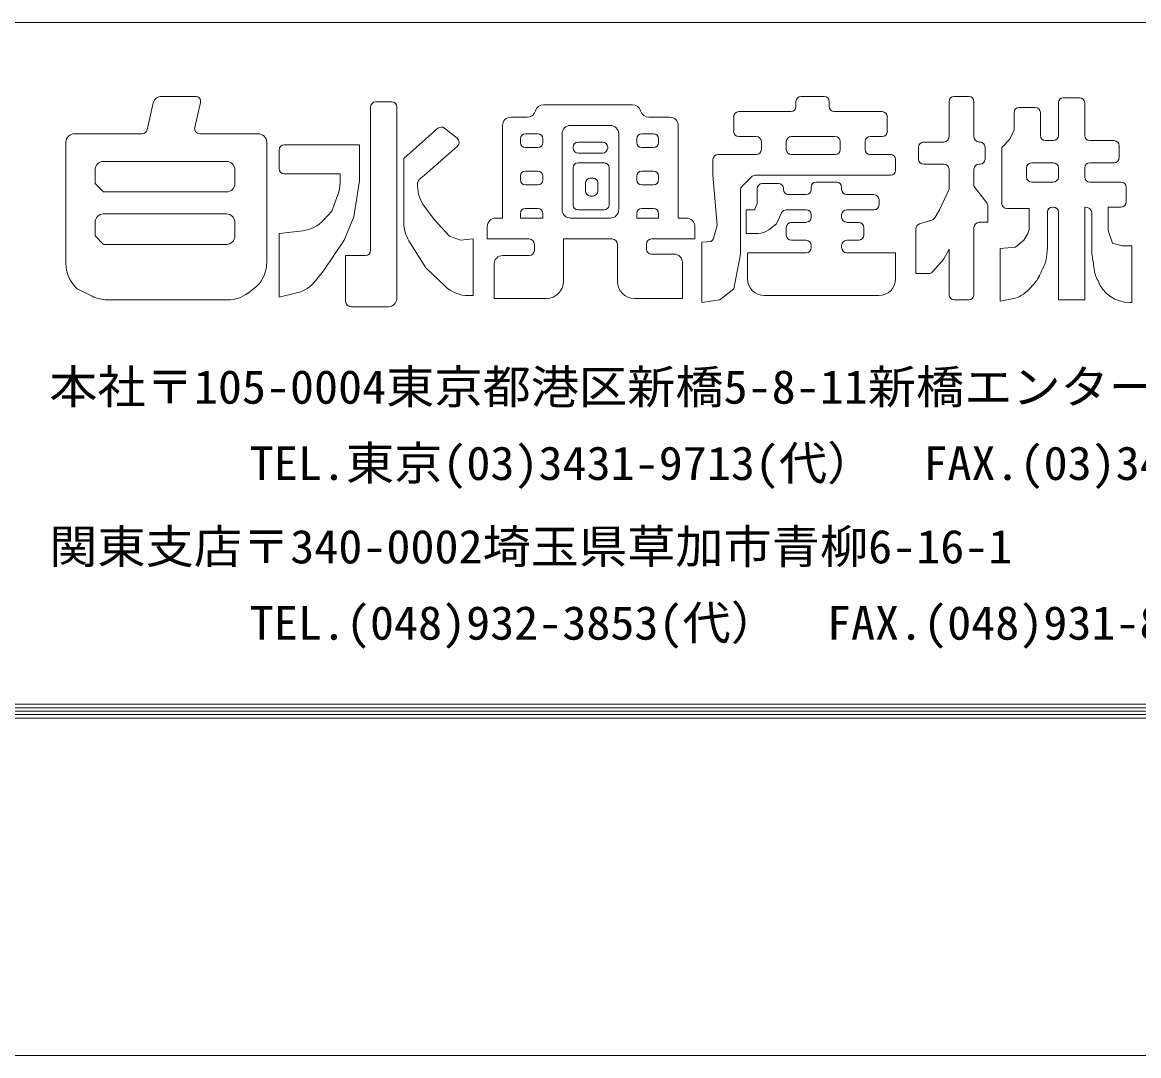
# Model space of a CAD drawing. Units: millimetres, scale not verified. Extents: x -3580 to 3580, y -1188 to 1188.
# Drawn here: x 878.9 to 1073.4, y -1188 to -1008 of the extents above; entities that cross this region are included whole.
import ezdxf
from ezdxf.enums import TextEntityAlignment as Align

# ---------------------------------------------------------------- set-up
doc = ezdxf.new("R2010")
doc.units = ezdxf.units.MM
doc.header["$LTSCALE"] = 20
for name, color, linetype, lineweight in [('0-0_0', 7, 'Continuous', 18), ('0-1_DEFPOINTS', 7, 'Continuous', 18), ('0-4_WAKU', 7, 'Continuous', 18)]:
    doc.layers.add(name, color=color, linetype=linetype, lineweight=lineweight)
doc.styles.add('ＭＳ ゴシック', font='')
doc.styles.get('ＭＳ ゴシック').set_extended_font_data('MS Gothic')

msp = doc.modelspace()

# ---------------------------------------------------------------- linework, layer by layer
at = {"layer": '0-0_0'}
for p, q in [((909.07, -1020.89), (903.16, -1020.89)), ((1018.61, -1020.9), (1014.6, -1020.9)), ((1043.84, -1020.89), (1041.28, -1020.89)), ((1063.14, -1021.13), (1060.33, -1021.13)), ((901.71, -1022.05), (900.65, -1026.71)), ((908.94, -1026.32), (909.93, -1021.98)), ((939.58, -1022.75), (939.58, -1047.73)), ((943.27, -1021.86), (940.46, -1021.86)), ((944.16, -1049.04), (944.16, -1022.75)), ((985.21, -1022.35), (969.73, -1022.35)), ((1013.71, -1021.79), (1013.71, -1022.66)), ((1019.5, -1022.66), (1019.5, -1021.79)), ((1040.39, -1021.78), (1040.39, -1027.96)), ((1044.73, -1027.96), (1044.73, -1021.78)), ((1055.42, -1022.82), (1052.61, -1022.82)), ((1059.45, -1022.02), (1059.45, -1027.72)), ((1064.03, -1027.72), (1064.03, -1022.02)), ((966.88, -1024.52), (964.05, -1024.52)), ((991.73, -1024.52), (988.07, -1024.52)), ((1002.86, -1024.44), (1002.86, -1027)), ((1012.82, -1023.55), (1003.74, -1023.55)), ((1028.75, -1023.55), (1020.39, -1023.55)), ((1029.63, -1027), (1029.63, -1024.44)), ((1051.73, -1023.71), (1051.73, -1026.74)), ((1056.31, -1027.72), (1056.31, -1023.71)), ((945.37, -1031.74), (951.32, -1026.45)), ((952.46, -1026.42), (954.68, -1028.19)), ((962.57, -1026), (962.57, -1042.11)), ((974.42, -1025.96), (981.35, -1025.96)), ((993.21, -1042.11), (993.21, -1026)), ((886.5, -1028.88), (886.5, -1050.02)), ((899.79, -1027.4), (887.98, -1027.4)), ((920, -1027.4), (909.81, -1027.4)), ((921.48, -1049.78), (921.48, -1028.88)), ((965.7, -1028.3), (965.7, -1028.93)), ((968.73, -1027.41), (966.59, -1027.41)), ((969.62, -1028.93), (969.62, -1028.3)), ((972.94, -1040.63), (972.94, -1027.44)), ((980.01, -1028.85), (975.76, -1028.85)), ((982.83, -1027.44), (982.83, -1040.63)), ((985.97, -1028.3), (985.97, -1028.93)), ((988.88, -1027.41), (986.86, -1027.41)), ((989.77, -1028.93), (989.77, -1028.3)), ((1003.74, -1027.89), (1006.79, -1027.89)), ((1007.68, -1028.78), (1007.68, -1030.14)), ((1012.02, -1030.14), (1012.02, -1028.78)), ((1012.91, -1027.89), (1020.54, -1027.89)), ((1021.43, -1028.78), (1021.43, -1030.14)), ((1025.77, -1030.14), (1025.77, -1028.78)), ((1026.66, -1027.89), (1028.75, -1027.89)), ((1039.5, -1028.85), (1035.97, -1028.85)), ((1045.77, -1028.85), (1045.62, -1028.85)), ((1058.56, -1028.61), (1057.2, -1028.61)), ((1069.17, -1028.61), (1064.92, -1028.61)), ((923.65, -1030.22), (923.65, -1033.51)), ((937.65, -1029.33), (924.54, -1029.33)), ((937.65, -1034.39), (937.65, -1029.33)), ((954.71, -1029.55), (948.99, -1034.63)), ((966.59, -1029.82), (968.73, -1029.82)), ((974.87, -1029.74), (974.87, -1029.89)), ((975.76, -1030.78), (980.01, -1030.78)), ((980.9, -1029.89), (980.9, -1029.74)), ((986.86, -1029.82), (988.88, -1029.82)), ((1006.79, -1031.02), (1000.13, -1031.02)), ((1020.54, -1031.02), (1012.91, -1031.02)), ((1030.19, -1031.02), (1026.66, -1031.02)), ((1035.08, -1029.73), (1035.08, -1031.82)), ((1046.66, -1031.82), (1046.66, -1029.73)), ((1049.56, -1029.81), (1049.56, -1039.53)), ((1070.06, -1031.57), (1070.06, -1029.49)), ((914.46, -1032.22), (893.05, -1032.22)), ((945.37, -1042.92), (945.37, -1031.74)), ((980.26, -1032.47), (975.76, -1032.47)), ((999.24, -1031.91), (999.24, -1034.64)), ((1031.08, -1033.75), (1031.08, -1031.91)), ((1035.97, -1032.7), (1039.5, -1032.7)), ((1045.62, -1032.7), (1045.77, -1032.7)), ((1054.79, -1032.46), (1058.56, -1032.46)), ((1064.92, -1032.46), (1069.17, -1032.46)), ((915.94, -1036.05), (915.94, -1033.7)), ((924.54, -1034.39), (934.27, -1034.39)), ((934.27, -1035.97), (934.27, -1034.39)), ((948.99, -1034.63), (948.11, -1035.33)), ((965.7, -1034.8), (965.7, -1035.44)), ((968.73, -1033.92), (966.59, -1033.92)), ((969.62, -1035.44), (969.62, -1034.8)), ((974.87, -1033.36), (974.87, -1039.78)), ((981.14, -1039.78), (981.14, -1033.36)), ((985.97, -1034.8), (985.97, -1035.44)), ((988.88, -1033.92), (986.86, -1033.92)), ((989.77, -1035.44), (989.77, -1034.8)), ((1005.97, -1034.9), (1004.32, -1036.55)), ((1030.19, -1034.64), (1006.6, -1034.64)), ((1040.39, -1033.59), (1040.39, -1037.04)), ((1044.73, -1036.56), (1044.73, -1033.59)), ((1053.9, -1034.95), (1053.9, -1033.35)), ((1059.45, -1033.35), (1059.45, -1034.95)), ((1064.03, -1034.95), (1064.03, -1033.35)), ((947.78, -1036.03), (947.78, -1036.52)), ((966.59, -1036.33), (968.73, -1036.33)), ((977.04, -1036.01), (977.04, -1037.37)), ((978.33, -1035.12), (977.93, -1035.12)), ((979.21, -1037.37), (979.21, -1036.01)), ((986.86, -1036.33), (988.88, -1036.33)), ((1010.65, -1036.09), (1007.84, -1036.09)), ((1016.37, -1036.73), (1016.37, -1037.13)), ((1020.78, -1035.85), (1017.25, -1035.85)), ((1021.67, -1037.13), (1021.67, -1036.73)), ((1044.73, -1036.56), (1046.96, -1039.45)), ((1058.56, -1035.84), (1054.79, -1035.84)), ((1070.38, -1035.84), (1064.92, -1035.84)), ((1071.27, -1039.29), (1071.27, -1036.73)), ((893.05, -1037.53), (914.46, -1037.53)), ((977.93, -1038.26), (978.33, -1038.26)), ((1006.96, -1036.97), (1006.96, -1039.7)), ((1011.54, -1037.13), (1011.54, -1036.97)), ((1015.48, -1038.01), (1012.43, -1038.01)), ((1027.3, -1038.01), (1022.56, -1038.01)), ((1038.7, -1040.66), (1040.39, -1037.04)), ((948.96, -1040.07), (950.67, -1042.35)), ((968.73, -1040.43), (966.59, -1040.43)), ((975.76, -1040.67), (980.26, -1040.67)), ((988.88, -1040.43), (986.86, -1040.43)), ((1012.02, -1040.67), (1015.48, -1040.67)), ((1022.56, -1040.67), (1027.3, -1040.67)), ((1028.19, -1039.78), (1028.19, -1038.9)), ((1037.91, -1042.04), (1038.7, -1040.66)), ((1050.44, -1040.42), (1054.38, -1040.42)), ((1054.38, -1040.42), (1054.38, -1044.11)), ((1058.4, -1040.18), (1058.56, -1040.18)), ((1064.03, -1040.18), (1064.11, -1040.18)), ((1064.03, -1056.33), (1064.03, -1040.18)), ((1068.13, -1044.27), (1068.13, -1040.18)), ((1068.13, -1040.18), (1070.38, -1040.18)), ((914.46, -1041.38), (893.05, -1041.38)), ((962.57, -1042.11), (961.39, -1042.11)), ((965.7, -1041.31), (965.7, -1042.11)), ((969.62, -1042.11), (965.7, -1042.11)), ((969.62, -1042.11), (969.62, -1041.31)), ((981.35, -1042.11), (974.42, -1042.11)), ((985.97, -1041.31), (985.97, -1042.11)), ((989.77, -1042.11), (985.97, -1042.11)), ((989.77, -1042.11), (989.77, -1041.31)), ((994.62, -1042.11), (993.21, -1042.11)), ((1010.33, -1043.08), (1011.21, -1041.18)), ((1016.37, -1041.55), (1016.37, -1041.95)), ((1021.67, -1041.95), (1021.67, -1041.55)), ((1035.23, -1043.12), (1037.4, -1042.45)), ((1057.52, -1047.47), (1057.52, -1041.06)), ((1059.45, -1041.06), (1059.45, -1056.33)), ((1065.29, -1041.06), (1065.29, -1048.38)), ((915.94, -1045.21), (915.94, -1042.86)), ((959.91, -1043.59), (959.91, -1045.73)), ((996.1, -1045.73), (996.1, -1043.59)), ((1008.96, -1044.14), (1010.33, -1043.08)), ((1012.02, -1043.72), (1012.02, -1045.08)), ((1015.48, -1042.84), (1012.91, -1042.84)), ((1024.64, -1042.84), (1022.56, -1042.84)), ((1025.53, -1045.08), (1025.53, -1043.72)), ((1034.6, -1051.75), (1034.6, -1043.97)), ((1044.73, -1055.44), (1044.73, -1043.72)), ((1068.13, -1044.27), (1068.86, -1046.44)), ((949.23, -1050.79), (946.27, -1046.06)), ((957.43, -1045.72), (957.43, -1055.61)), ((959.91, -1045.73), (967.23, -1045.73)), ((968.12, -1046.62), (968.12, -1047.73)), ((973.18, -1053.13), (973.18, -1045.73)), ((973.18, -1045.73), (981.7, -1045.73)), ((982.59, -1046.62), (982.59, -1053.13)), ((987.66, -1047.49), (987.66, -1046.62)), ((988.55, -1045.73), (996.1, -1045.73)), ((1005.03, -1044.76), (1007.15, -1044.76)), ((1012.91, -1045.97), (1015.48, -1045.97)), ((1022.56, -1045.97), (1024.64, -1045.97)), ((1068.86, -1046.44), (1070.54, -1046.93)), ((893.05, -1046.69), (914.46, -1046.69)), ((992.45, -1048.38), (988.55, -1048.38)), ((1005.27, -1048.14), (1005.27, -1052.65)), ((1015.48, -1048.14), (1005.27, -1048.14)), ((1016.37, -1046.86), (1016.37, -1047.25)), ((1021.67, -1047.25), (1021.67, -1046.86)), ((1031.08, -1048.14), (1022.56, -1048.14)), ((1031.08, -1052.65), (1031.08, -1048.14)), ((1039.42, -1049.34), (1040.39, -1047.53)), ((1040.39, -1047.53), (1040.39, -1055.44)), ((1049.31, -1056.57), (1049.31, -1047.41)), ((1070.54, -1046.93), (1072.23, -1046.93)), ((1072.23, -1046.93), (1072.23, -1056.81)), ((944.16, -1056.06), (944.16, -1048.62)), ((961.12, -1050.1), (961.12, -1056.09)), ((967.23, -1048.62), (962.6, -1048.62)), ((993.93, -1056.09), (993.93, -1049.86)), ((1037.52, -1051.45), (1039.42, -1049.34)), ((952.58, -1053.98), (949.23, -1050.79)), ((1034.6, -1051.75), (1036.86, -1051.75)), ((893.69, -1056.33), (914.69, -1056.33)), ((923.65, -1055.85), (926.71, -1055.12)), ((957.43, -1055.61), (956.66, -1055.61)), ((961.12, -1056.09), (970.22, -1056.09)), ((985.55, -1056.09), (993.93, -1056.09)), ((1008.23, -1055.61), (1028.12, -1055.61)), ((1041.28, -1056.33), (1043.84, -1056.33)), ((1049.31, -1056.57), (1051.93, -1056.06)), ((1059.45, -1056.33), (1064.03, -1056.33)), ((936.12, -1057.54), (942.68, -1057.54)), ((1072.23, -1056.81), (1071.88, -1056.81))]:
    msp.add_line(p, q, dxfattribs=at)
for points in [[(1049.56, -1029.81), (1051, -1028.36), (1051.73, -1026.74)], [(891.57, -1033.7), (891.57, -1036.05), (893.05, -1037.53)], [(930, -1053.02), (931.37, -1051.27), (934.99, -1045.96), (936.68, -1041.87), (937.65, -1035.6), (937.65, -1034.39)], [(999.33, -1045.63), (999.96, -1043.32), (999.24, -1034.64)], [(931.42, -1042.42), (932.82, -1040.9), (933.89, -1038.05)], [(1004.06, -1037.18), (1004.06, -1048.38), (1002.86, -1054.41), (1000.44, -1056.34), (997.31, -1056.78)], [(1005.03, -1044.76), (1005.03, -1040.67), (1006.47, -1040.67), (1006.96, -1039.58)], [(1047.14, -1040), (1047.14, -1042.83), (1045.62, -1042.83)], [(950.67, -1042.35), (953.33, -1045.24), (955.26, -1045.96), (957.43, -1045.72)], [(891.57, -1042.86), (891.57, -1045.21), (893.05, -1046.69)], [(923.65, -1055.85), (923.65, -1044.76), (927.75, -1044.29)], [(1049.31, -1047.41), (1051.97, -1047.17), (1053.42, -1045.96), (1054.14, -1044.76), (1054.38, -1044.11)], [(997.31, -1056.78), (997.31, -1046.29), (998.94, -1046.15)], [(938.69, -1048.62), (935.23, -1048.62), (935.23, -1056.65)], [(888.24, -1054.21), (888.43, -1054.4), (891.04, -1055.71)], [(918.24, -1055.15), (919.55, -1054.16), (919.75, -1053.97)]]:
    msp.add_lwpolyline(points, dxfattribs=at)
for centre, radius, start, end in [((903.16, -1022.37), 1.48, 90, 167.1894), ((909.07, -1021.78), 0.888, 347.1895, 90), ((1014.6, -1021.79), 0.888, 90, 180), ((1018.61, -1021.79), 0.888, 0, 90), ((1041.28, -1021.78), 0.888, 90, 180), ((1043.84, -1021.78), 0.888, 0, 90), ((1060.33, -1022.02), 0.888, 90, 180), ((1063.14, -1022.02), 0.888, 0, 90), ((940.46, -1022.75), 0.888, 90, 180), ((943.27, -1022.75), 0.888, 0, 90), ((969.73, -1023.83), 1.48, 90, 164.5119), ((985.21, -1023.83), 1.48, 15.4881, 90), ((1012.82, -1022.66), 0.888, 270, 0), ((1020.39, -1022.66), 0.888, 180, 270), ((1052.61, -1023.71), 0.888, 90, 180), ((1055.42, -1023.71), 0.888, 0, 90), ((964.05, -1026), 1.48, 90, 180), ((966.88, -1023.04), 1.48, 270, 344.5119), ((988.07, -1023.04), 1.48, 195.4881, 270), ((991.73, -1026), 1.48, 0, 90), ((1003.74, -1024.44), 0.888, 90, 180), ((1028.75, -1024.44), 0.888, 0, 90), ((899.79, -1026.51), 0.888, 270, 347.1895), ((909.81, -1026.51), 0.888, 167.1894, 270), ((951.91, -1027.12), 0.888, 51.3609, 131.6125), ((974.42, -1027.44), 1.48, 90, 180), ((981.35, -1027.44), 1.48, 0, 90), ((1003.74, -1027), 0.888, 180, 270), ((1028.75, -1027), 0.888, 270, 0), ((887.98, -1028.88), 1.48, 90, 180), ((920, -1028.88), 1.48, 0, 90), ((954.12, -1028.89), 0.888, 311.6125, 51.3609), ((966.59, -1028.3), 0.888, 90, 180), ((966.59, -1028.93), 0.888, 180, 270), ((968.73, -1028.3), 0.888, 0, 90), ((968.73, -1028.93), 0.888, 270, 0), ((975.76, -1029.74), 0.888, 90, 180), ((980.01, -1029.74), 0.888, 0, 90), ((986.86, -1028.3), 0.888, 90, 180), ((986.86, -1028.93), 0.888, 180, 270), ((988.88, -1028.3), 0.888, 0, 90), ((988.88, -1028.93), 0.888, 270, 0), ((1006.79, -1028.78), 0.888, 0, 90), ((1012.91, -1028.78), 0.888, 90, 180), ((1020.54, -1028.78), 0.888, 0, 90), ((1026.66, -1028.78), 0.888, 90, 180), ((1035.97, -1029.73), 0.888, 90, 180), ((1039.5, -1027.96), 0.888, 270, 0), ((1045.62, -1027.96), 0.888, 180, 270), ((1045.77, -1029.73), 0.888, 0, 90), ((1057.2, -1027.72), 0.888, 180, 270), ((1058.56, -1027.72), 0.888, 270, 0), ((1064.92, -1027.72), 0.888, 180, 270), ((1069.17, -1029.49), 0.888, 0, 90), ((924.54, -1030.22), 0.888, 90, 180), ((975.76, -1029.89), 0.888, 180, 270), ((980.01, -1029.89), 0.888, 270, 0), ((1000.13, -1031.91), 0.888, 90, 180), ((1006.79, -1030.14), 0.888, 270, 0), ((1012.91, -1030.14), 0.888, 180, 270), ((1020.54, -1030.14), 0.888, 270, 0), ((1026.66, -1030.14), 0.888, 180, 270), ((1030.19, -1031.91), 0.888, 0, 90), ((893.05, -1033.7), 1.48, 90, 180), ((914.46, -1033.7), 1.48, 0, 90), ((975.76, -1033.36), 0.888, 90, 180), ((980.26, -1033.36), 0.888, 0, 90), ((1035.97, -1031.82), 0.888, 180, 270), ((1039.5, -1033.59), 0.888, 0, 90), ((1045.62, -1033.59), 0.888, 90, 180), ((1045.77, -1031.82), 0.888, 270, 0), ((1054.79, -1033.35), 0.888, 90, 180), ((1058.56, -1033.35), 0.888, 0, 90), ((1064.92, -1033.35), 0.888, 90, 180), ((1069.17, -1031.57), 0.888, 270, 0), ((924.54, -1033.51), 0.888, 180, 270), ((966.59, -1034.8), 0.888, 90, 180), ((968.73, -1034.8), 0.888, 0, 90), ((986.86, -1034.8), 0.888, 90, 180), ((988.88, -1034.8), 0.888, 0, 90), ((1006.6, -1035.53), 0.888, 90, 134.9788), ((1030.19, -1033.75), 0.888, 270, 0), ((1054.79, -1034.95), 0.888, 180, 270), ((1058.56, -1034.95), 0.888, 270, 0), ((1064.92, -1034.95), 0.888, 180, 270), ((914.46, -1036.05), 1.48, 270, 360), ((928.35, -1035.97), 5.92, 339.43, 360), ((948.67, -1036.03), 0.888, 128.6391, 180), ((953.7, -1036.52), 5.92, 180, 216.8903), ((966.59, -1035.44), 0.888, 180, 270), ((968.73, -1035.44), 0.888, 270, 0), ((977.93, -1036.01), 0.888, 90, 180), ((978.33, -1036.01), 0.888, 0, 90), ((986.86, -1035.44), 0.888, 180, 270), ((988.88, -1035.44), 0.888, 270, 0), ((1004.95, -1037.18), 0.888, 134.9788, 180), ((1007.84, -1036.97), 0.888, 90, 180), ((1010.65, -1036.97), 0.888, 0, 90), ((1017.25, -1036.73), 0.888, 90, 180), ((1020.78, -1036.73), 0.888, 0, 90), ((1070.38, -1036.73), 0.888, 0, 90), ((977.93, -1037.37), 0.888, 180, 270), ((978.33, -1037.37), 0.888, 270, 0), ((1012.43, -1037.13), 0.888, 180, 270), ((1015.48, -1037.13), 0.888, 270, 0), ((1022.56, -1037.13), 0.888, 180, 270), ((1027.3, -1038.9), 0.888, 0, 90), ((966.59, -1041.31), 0.888, 90, 180), ((968.73, -1041.31), 0.888, 0, 90), ((974.42, -1040.63), 1.48, 180, 270), ((975.76, -1039.78), 0.888, 180, 270), ((980.26, -1039.78), 0.888, 270, 0), ((981.35, -1040.63), 1.48, 270, 0), ((986.86, -1041.31), 0.888, 90, 180), ((988.88, -1041.31), 0.888, 0, 90), ((1012.02, -1041.55), 0.888, 90, 155.2087), ((1015.48, -1041.55), 0.888, 0, 90), ((1022.56, -1041.55), 0.888, 90, 180), ((1027.3, -1039.78), 0.888, 270, 0), ((1046.26, -1040), 0.888, 0, 37.5891), ((1050.44, -1039.53), 0.888, 180, 270), ((1058.4, -1041.06), 0.888, 90, 180), ((1058.56, -1041.06), 0.888, 0, 90), ((1064.15, -1041.36), 1.18, 14.3998, 91.8604), ((1070.38, -1039.29), 0.888, 270, 0), ((893.05, -1042.86), 1.48, 90, 180), ((914.46, -1042.86), 1.48, 0, 90), ((927.07, -1038.41), 5.92, 276.5771, 317.2695), ((961.39, -1043.59), 1.48, 90, 180), ((994.62, -1043.59), 1.48, 0, 90), ((1015.48, -1041.95), 0.888, 270, 0), ((1022.56, -1041.95), 0.888, 180, 270), ((1037.14, -1041.6), 0.888, 287.0908, 330.2368), ((951.29, -1042.92), 5.92, 180, 212.0245), ((1007.15, -1041.8), 2.96, 270, 307.8544), ((1012.91, -1043.72), 0.888, 90, 180), ((1024.64, -1043.72), 0.888, 0, 90), ((1035.49, -1043.97), 0.888, 107.0908, 180), ((1045.62, -1043.72), 0.888, 90, 180), ((914.46, -1045.21), 1.48, 270, 360), ((967.23, -1046.62), 0.888, 0, 90), ((981.7, -1046.62), 0.888, 0, 90), ((988.55, -1046.62), 0.888, 90, 180), ((998.47, -1045.4), 0.888, 301.9863, 344.7341), ((1012.91, -1045.08), 0.888, 180, 270), ((1015.48, -1046.86), 0.888, 0, 90), ((1022.56, -1046.86), 0.888, 90, 180), ((1024.64, -1045.08), 0.888, 270, 0), ((938.69, -1047.73), 0.888, 270, 360), ((967.23, -1047.73), 0.888, 270, 0), ((988.55, -1047.49), 0.888, 180, 270), ((992.45, -1049.86), 1.48, 0, 90), ((1015.48, -1047.25), 0.888, 270, 0), ((1022.56, -1047.25), 0.888, 180, 270), ((1044.74, -1046.96), 12.78, 349.4663, 357.6885), ((980.04, -1062.65), 86.43, 8.7964, 9.4998), ((892.42, -1050.02), 5.92, 180, 225.0212), ((915.56, -1049.78), 5.92, 314.9788, 0), ((962.6, -1050.1), 1.48, 90, 180), ((1023.42, -1035.39), 36.74, 332.4693, 335.9557), ((1052.64, -1048.43), 4.75, 335.9557, 349.4663), ((1025.54, -1055.61), 40.4, 7.7674, 8.7964), ((959.55, -1064.61), 107, 7.4189, 7.7674), ((1036.86, -1050.86), 0.888, 270, 317.9917), ((1050.71, -1049.61), 5.98, 323.8192, 332.4693), ((1156.08, -1039.02), 91.19, 187.4189, 187.7964), ((1068.53, -1051), 2.83, 187.7964, 201.0197), ((1073.42, -1049.12), 8.07, 201.0197, 208.8385), ((925.34, -1049.36), 5.92, 283.3829, 321.8222), ((956.66, -1049.69), 5.92, 226.4184, 270), ((970.22, -1053.13), 2.96, 270, 0), ((985.55, -1053.13), 2.96, 180, 270), ((1008.23, -1052.65), 2.96, 180, 270), ((1028.12, -1052.65), 2.96, 270, 0), ((1032.35, -1033.4), 30.48, 315.7405, 318.3454), ((1049.96, -1049.06), 6.91, 318.3454, 323.8192), ((1071.88, -1050.89), 5.92, 201.0517, 270), ((893.69, -1050.41), 5.92, 243.4519, 270), ((914.69, -1050.41), 5.92, 270, 306.8496), ((942.68, -1056.06), 1.48, 270, 360), ((1041.28, -1055.44), 0.888, 180, 270), ((1043.84, -1055.44), 0.888, 270, 0), ((1048.19, -1047.03), 9.78, 292.5171, 301.8301), ((1051.03, -1051.6), 4.39, 301.8301, 315.7405), ((936.12, -1056.65), 0.888, 180, 270)]:
    msp.add_arc(centre, radius, start, end, dxfattribs=at)
at = {"layer": '0-1_DEFPOINTS', "color": 5}
msp.add_line((215.8, -1188), (3579.8, -1188), dxfattribs=at)
at = {"layer": '0-4_WAKU'}
for p, q in [((295.8, -1008), (3495.8, -1008)), ((295.8, -1128), (3495.8, -1128)), ((296.4, -1127.4), (3495.2, -1127.4)), ((297, -1126.8), (3494.6, -1126.8)), ((294.6, -1129.2), (3497, -1129.2)), ((295.2, -1128.6), (3496.4, -1128.6))]:
    msp.add_line(p, q, dxfattribs=at)

# ---------------------------------------------------------------- texts
at = {"layer": '0-0_0', "style": 'ＭＳ ゴシック', "width": 1.05}
for s, p in [('本社〒105-0004東京都港区新橋5-8-11新橋エンタービル3Ｆ', (883.58, -1076.19)), ('TEL.東京(03)3431-9713(代）  FAX.(03)3431-9708', (918.53, -1089.48)), ('関東支店〒340-0002埼玉県草加市青柳6-16-1', (883.58, -1104.01)), ('TEL.(048)932-3853(代）  FAX.(048)931-8164', (918.53, -1117.3))]:
    msp.add_text(s, height=5.865, dxfattribs=at).set_placement(p, align=Align.BOTTOM_LEFT)

doc.saveas('drawing.dxf')
